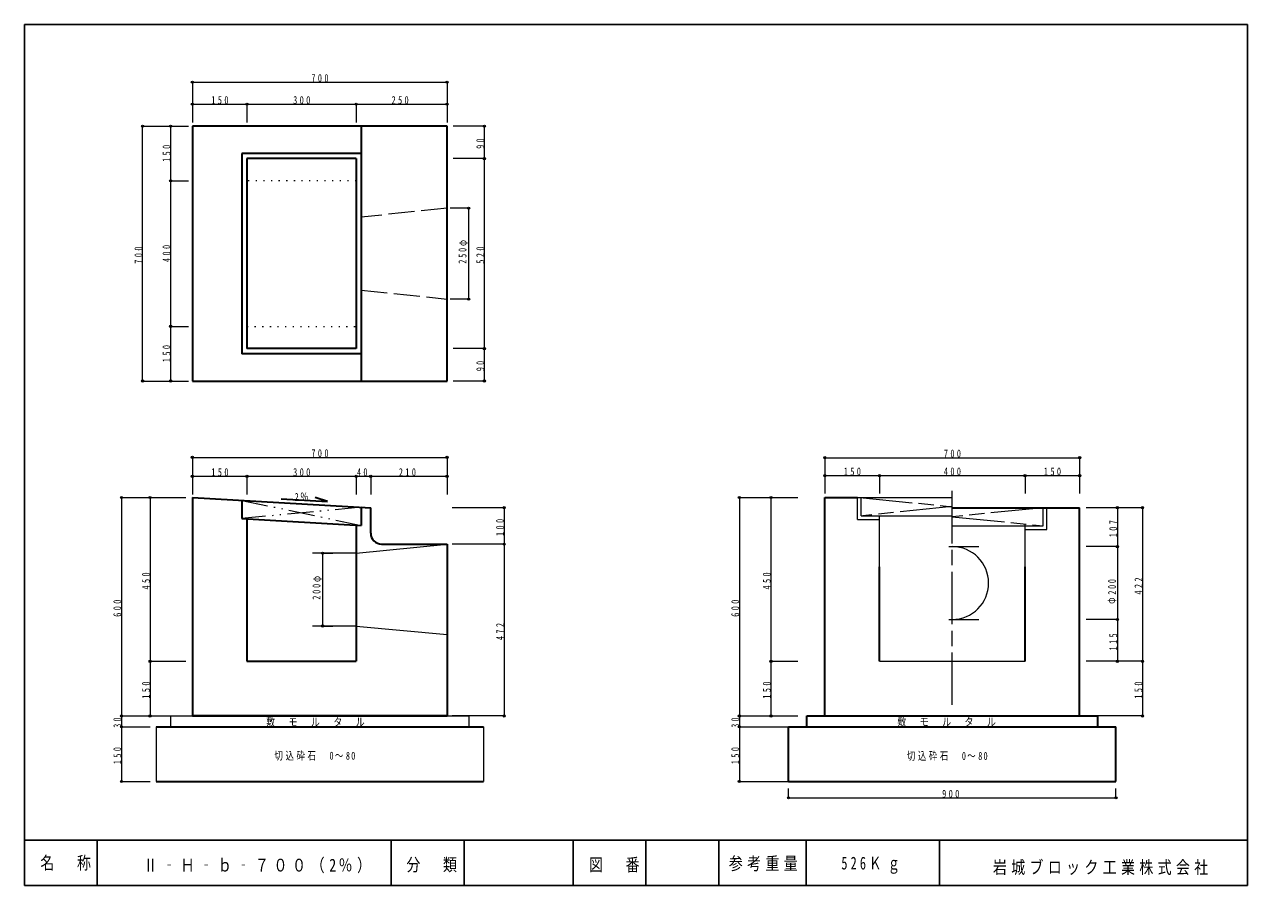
# Model space of a CAD drawing. Units: millimetres, scale not verified. Extents: x 872 to 4233, y 683 to 3048.
import ezdxf

# ---------------------------------------------------------------- set-up
doc = ezdxf.new("R2010")
doc.units = ezdxf.units.MM
doc.header["$LTSCALE"] = 12
doc.header["$PDMODE"] = 32
doc.header["$PDSIZE"] = 6
for name, pattern in [('CHAIN', [18.5, 12, -1.5, 3.5, -1.5]), ('DASHED', [7.5, 6, -1.5]), ('DASHED_DOUBLE_DOTTED', [11, 6, -1.5, 0.25, -1.5, 0.25, -1.5]), ('DOTTED', [1.75, 0.25, -1.5])]:
    doc.linetypes.add(name, pattern=pattern)
doc.layers.add('_0-0_', color=4, linetype='Continuous', lineweight=9)
doc.styles.add('ＭＳ ゴシック', font='')
doc.styles.get('ＭＳ ゴシック').set_extended_font_data('MS Gothic')

msp = doc.modelspace()

# ---------------------------------------------------------------- linework, layer by layer
at = {"layer": '_0-0_', "color": 3, "lineweight": 25}
for p, q in [((871.97, 3048.18), (4233.47, 3048.18)), ((871.97, 682.68), (871.97, 3048.18)), ((4233.47, 3048.18), (4233.47, 682.68)), ((4233.47, 807.18), (871.97, 807.18)), ((1071.97, 682.68), (1071.97, 807.18)), ((1880.02, 682.68), (1880.02, 807.18)), ((2080.02, 682.68), (2080.02, 807.18)), ((2380.02, 682.68), (2380.02, 807.18)), ((2580.02, 682.68), (2580.02, 807.18)), ((2780.02, 682.68), (2780.02, 807.18)), ((3020.02, 682.68), (3020.02, 807.18)), ((3386.87, 682.68), (3386.87, 807.18)), ((4233.47, 682.68), (871.97, 682.68))]:
    msp.add_line(p, q, dxfattribs=at)
at = {"layer": '_0-0_'}
for p, q in [((1333.56, 2889.52), (2033.56, 2889.52)), ((1333.56, 2888.66), (1333.56, 2829.35)), ((2033.56, 2888.66), (2033.56, 2829.35)), ((1333.56, 2850.07), (1333.56, 2778.47)), ((1333.56, 2829.22), (1483.56, 2829.22)), ((1483.56, 2829.22), (1783.56, 2829.22)), ((1483.56, 2829.22), (1483.56, 2778.47)), ((1783.56, 2829.22), (1783.56, 2778.47)), ((1783.56, 2829.22), (1783.56, 2778.47)), ((2033.56, 2829.22), (2033.56, 2778.47)), ((1196.57, 2768.66), (1323.18, 2768.66)), ((1273.76, 2768.66), (1273.76, 2618.66)), ((1273.76, 2768.66), (1323.18, 2768.66)), ((2136.06, 2768.66), (2049.87, 2768.66)), ((2136.06, 2679.66), (2049.87, 2679.66)), ((1273.76, 2618.66), (1273.76, 2218.66)), ((1273.76, 2618.66), (1323.18, 2618.66)), ((2092.7, 2543.66), (2041.58, 2543.66)), ((2092.7, 2293.66), (2041.58, 2293.66)), ((1273.76, 2218.66), (1273.76, 2068.66)), ((1273.76, 2218.66), (1323.18, 2218.66)), ((2136.06, 2157.66), (2049.87, 2157.66)), ((1196.57, 2068.66), (1323.18, 2068.66)), ((1273.76, 2068.66), (1323.18, 2068.66)), ((2136.06, 2068.66), (2049.87, 2068.66)), ((1333.56, 1858.97), (2033.56, 1858.97)), ((1333.56, 1858.97), (1333.56, 1787.21)), ((2033.56, 1858.97), (2033.56, 1787.21)), ((3071.87, 1858.08), (3771.87, 1858.08)), ((3071.87, 1858.08), (3071.87, 1785.11)), ((3771.87, 1858.08), (3771.87, 1785.11)), ((1333.56, 1806.87), (1483.56, 1806.87)), ((1333.56, 1806.87), (1333.56, 1756.74)), ((1483.56, 1806.87), (1483.56, 1756.74)), ((1483.56, 1806.87), (1783.56, 1806.87)), ((1783.56, 1806.87), (1783.56, 1756.74)), ((1783.56, 1806.87), (1783.56, 1756.74)), ((1823.56, 1806.87), (1823.56, 1756.74)), ((2033.56, 1806.87), (2033.56, 1756.74)), ((2033.56, 1806.87), (2033.56, 1756.74)), ((3071.87, 1808.8), (3221.87, 1808.8)), ((3071.87, 1808.8), (3071.87, 1759.53)), ((3221.87, 1808.8), (3221.87, 1759.53)), ((3221.87, 1808.8), (3621.87, 1808.8)), ((3621.87, 1808.8), (3621.87, 1759.53)), ((3621.87, 1808.8), (3771.87, 1808.8)), ((3771.87, 1808.8), (3771.87, 1759.53)), ((1138.52, 1748.61), (1315.72, 1748.61)), ((1217.27, 1748.61), (1315.72, 1748.61)), ((2836.86, 1748.64), (2997.32, 1748.64)), ((2923.54, 1748.64), (2997.32, 1748.64)), ((2190.25, 1720.61), (2047.87, 1720.61)), ((3875.65, 1720.64), (3790.26, 1720.64)), ((3944.77, 1720.64), (3790.26, 1720.64)), ((2190.25, 1620.61), (2047.87, 1620.61)), ((3875.65, 1613.64), (3790.26, 1613.64)), ((1691.43, 1595.61), (1719.28, 1595.61)), ((3875.65, 1413.64), (3790.26, 1413.64)), ((1691.43, 1395.61), (1719.28, 1395.61)), ((1217.27, 1298.64), (1315.72, 1298.64)), ((2923.54, 1298.64), (2997.32, 1298.64)), ((3875.65, 1298.64), (3790.26, 1298.64)), ((3944.77, 1298.64), (3790.26, 1298.64)), ((3944.77, 1298.64), (3790.26, 1298.64)), ((1138.52, 1148.64), (1315.72, 1148.64)), ((1138.52, 1148.64), (1217.27, 1148.64)), ((2190.25, 1148.61), (2047.87, 1148.61)), ((2836.86, 1148.64), (2997.32, 1148.64)), ((2836.86, 1148.64), (2997.32, 1148.64)), ((2923.54, 1148.64), (2997.32, 1148.64)), ((3944.77, 1148.64), (3790.26, 1148.64)), ((1138.52, 1118.61), (1217.27, 1118.61)), ((2836.86, 1118.64), (2997.32, 1118.64)), ((1138.52, 968.61), (1217.27, 968.61)), ((2836.86, 968.64), (2997.32, 968.64)), ((2971.87, 923.5), (2971.87, 949.49)), ((3871.87, 923.5), (3871.87, 949.49))]:
    msp.add_line(p, q, dxfattribs=at)
at = {"layer": '_0-0_', "color": 7, "lineweight": 18}
for p, q in [((1783.56, 2829.22), (2033.56, 2829.22)), ((1196.57, 2068.66), (1196.57, 2768.66)), ((2136.06, 2679.66), (2136.06, 2768.66)), ((2136.06, 2157.66), (2136.06, 2679.66)), ((2092.7, 2543.66), (2092.7, 2293.66)), ((2136.06, 2068.66), (2136.06, 2157.66)), ((1783.56, 1806.87), (1823.56, 1806.87)), ((1823.56, 1806.87), (2033.56, 1806.87)), ((1138.52, 1748.61), (1138.52, 1148.64)), ((1217.27, 1748.61), (1217.27, 1298.64)), ((2836.86, 1748.64), (2836.86, 1148.64)), ((2923.54, 1748.64), (2923.54, 1298.64)), ((3161.87, 1688.64), (3161.87, 1748.64)), ((3161.87, 1748.64), (3421.87, 1748.64)), ((3171.87, 1698.64), (3171.87, 1748.64)), ((2190.25, 1720.61), (2190.25, 1620.61)), ((3421.87, 1720.64), (3681.87, 1720.64)), ((3671.87, 1670.64), (3671.87, 1720.64)), ((3681.87, 1660.64), (3681.87, 1720.64)), ((3875.65, 1720.64), (3875.65, 1613.64)), ((3944.77, 1720.64), (3944.77, 1298.64)), ((3161.87, 1688.64), (3221.87, 1688.64)), ((3171.87, 1698.64), (3421.87, 1698.64)), ((3221.87, 1527.52), (3221.87, 1698.64)), ((3421.87, 1670.64), (3671.87, 1670.64)), ((3621.87, 1507), (3621.87, 1676.64)), ((3621.87, 1660.64), (3681.87, 1660.64)), ((1783.56, 1595.61), (2033.56, 1620.61)), ((2190.25, 1620.61), (2190.25, 1148.61)), ((3412.76, 1613.64), (3494.83, 1613.64)), ((3875.65, 1613.64), (3875.65, 1413.64)), ((1783.56, 1595.61), (1663.56, 1595.61)), ((1691.43, 1595.61), (1691.43, 1395.61)), ((3412.76, 1413.64), (3494.83, 1413.64)), ((3875.65, 1413.64), (3875.65, 1298.64)), ((1783.56, 1395.61), (1663.56, 1395.61)), ((1783.56, 1395.61), (2033.56, 1372.32)), ((1217.27, 1298.64), (1217.27, 1148.64)), ((2923.54, 1298.64), (2923.54, 1148.64)), ((3221.87, 1298.64), (3621.87, 1298.64)), ((3944.77, 1298.64), (3944.77, 1148.64)), ((1138.52, 1148.64), (1138.52, 1118.61)), ((1273.56, 1148.61), (1273.56, 1118.61)), ((1273.56, 1148.61), (2033.56, 1148.61)), ((1333.56, 1148.61), (2033.56, 1148.61)), ((1333.56, 1148.61), (2093.56, 1148.61)), ((2093.56, 1148.61), (2093.56, 1118.61)), ((2836.86, 1148.64), (2836.86, 1118.64)), ((3021.87, 1148.64), (3821.87, 1148.64)), ((1138.52, 1118.61), (1138.52, 968.61)), ((1233.56, 1118.61), (1233.56, 968.61)), ((2133.56, 1118.61), (2133.56, 968.61)), ((2836.86, 1118.64), (2836.86, 968.64)), ((2971.87, 923.5), (3871.87, 923.5))]:
    msp.add_line(p, q, dxfattribs=at)
at = {"layer": '_0-0_', "color": 2, "lineweight": 35}
for p, q in [((1333.56, 2768.66), (1333.56, 2068.66)), ((2033.56, 2768.66), (1333.56, 2768.66)), ((1797.56, 2768.66), (1797.56, 2182.97)), ((2033.56, 2068.66), (2033.56, 2768.66)), ((1797.56, 2693.66), (1469.56, 2693.66)), ((1469.56, 2693.66), (1469.56, 2143.66)), ((1483.56, 2679.66), (1483.56, 2157.66)), ((1783.56, 2679.66), (1483.56, 2679.66)), ((1783.56, 2679.66), (1783.56, 2157.66)), ((1783.56, 2157.66), (1483.56, 2157.66)), ((1797.56, 2182.97), (1797.56, 2068.66)), ((1797.56, 2143.66), (1469.56, 2143.66)), ((1333.56, 2068.66), (2033.56, 2068.66)), ((1333.56, 1748.64), (1333.56, 1148.61)), ((1333.61, 1748.61), (1823.56, 1720.61)), ((1705.29, 1737.38), (1671.11, 1748.67)), ((3071.87, 1748.64), (3161.87, 1748.64)), ((3071.87, 1516.47), (3071.87, 1748.64)), ((1469.56, 1740.84), (1469.56, 1690.76)), ((1577.72, 1744.67), (1705.29, 1737.38)), ((1797.56, 1722.09), (1797.56, 1672.01)), ((1823.56, 1650.61), (1823.56, 1720.61)), ((3421.87, 1720.64), (3771.87, 1720.64)), ((3771.87, 1588.64), (3771.87, 1720.64)), ((1469.56, 1690.76), (1797.56, 1672.01)), ((1483.56, 1689.96), (1483.56, 1298.64)), ((1783.56, 1672.81), (1783.56, 1298.64)), ((1853.56, 1620.61), (2033.56, 1620.61)), ((2033.56, 1620.61), (2033.56, 1148.61)), ((3771.87, 1148.64), (3771.87, 1634.89)), ((3071.87, 1148.64), (3071.87, 1558.64)), ((3221.87, 1298.64), (3221.87, 1558.64)), ((3621.87, 1298.64), (3621.87, 1558.64)), ((1483.56, 1298.64), (1783.56, 1298.64)), ((2033.56, 1148.61), (1333.56, 1148.61)), ((1333.61, 1148.61), (2033.56, 1148.61)), ((3021.87, 1148.64), (3821.87, 1148.64)), ((3021.87, 1118.64), (3021.87, 1148.64)), ((3071.87, 1148.64), (3771.87, 1148.64)), ((3821.87, 1118.64), (3821.87, 1148.64)), ((1233.56, 1118.61), (2133.56, 1118.61)), ((2971.87, 968.64), (2971.87, 1118.64)), ((2971.87, 1118.64), (3871.87, 1118.64)), ((3871.87, 968.64), (3871.87, 1118.64)), ((1233.56, 968.61), (2133.56, 968.61)), ((2971.87, 968.64), (3871.87, 968.64))]:
    msp.add_line(p, q, dxfattribs=at)
at = {"layer": '_0-0_', "color": 7, "linetype": 'DOTTED', "lineweight": 18}
for p, q in [((1783.56, 2618.66), (1483.56, 2618.66)), ((1483.56, 2218.66), (1783.56, 2218.66))]:
    msp.add_line(p, q, dxfattribs=at)
at = {"layer": '_0-0_', "color": 7, "linetype": 'DASHED', "lineweight": 18}
for p, q in [((2033.56, 2543.66), (1797.56, 2518.66)), ((1797.56, 2318.66), (2033.56, 2293.66))]:
    msp.add_line(p, q, dxfattribs=at)
at = {"layer": '_0-0_', "linetype": 'CHAIN'}
for p, q in [((3421.87, 1178.64), (3421.87, 1783.27)), ((3168.16, 1748.64), (3421.87, 1723.49)), ((3421.87, 1723.61), (3176.06, 1698.64)), ((3671.62, 1720.64), (3421.87, 1695.89)), ((3421.87, 1696), (3671.56, 1670.64))]:
    msp.add_line(p, q, dxfattribs=at)
at = {"layer": '_0-0_', "linetype": 'DASHED_DOUBLE_DOTTED'}
for p, q in [((1469.56, 1740.84), (1797.56, 1672.01)), ((1797.56, 1722.09), (1469.56, 1690.76))]:
    msp.add_line(p, q, dxfattribs=at)
at = {"layer": '_0-0_', "color": 2, "lineweight": 35}
msp.add_arc((1853.56, 1650.61), 30, 180, 270, dxfattribs=at)
at = {"layer": '_0-0_', "color": 7, "lineweight": 18}
msp.add_arc((3421.87, 1513.64), 100, 270, 90, dxfattribs=at)
at = {"layer": '_0-0_'}
for p in [(1333.56, 2889.52), (2033.56, 2889.52), (1333.56, 2829.22), (1483.56, 2829.22), (1783.56, 2829.22), (1273.76, 2768.66), (1273.76, 2618.66), (1273.76, 2218.66), (1273.76, 2068.66), (1333.56, 1858.97), (2033.56, 1858.97), (3071.87, 1858.08), (3771.87, 1858.08), (1333.56, 1806.87), (1483.56, 1806.87), (1783.56, 1806.87), (2033.56, 1806.87), (3071.87, 1808.8), (3221.87, 1808.8), (3621.87, 1808.8), (3771.87, 1808.8)]:
    msp.add_point(p, dxfattribs=at)
at = {"layer": '_0-0_', "color": 2}
for p in [(1783.56, 2829.22), (2033.56, 2829.22), (1196.57, 2768.66), (2136.06, 2768.66), (2136.06, 2679.66), (2092.7, 2543.66), (2092.7, 2293.66), (2136.06, 2157.66), (1196.57, 2068.66), (2136.06, 2068.66), (1783.56, 1806.87), (1823.56, 1806.87), (2033.56, 1806.87), (1138.52, 1748.61), (1217.27, 1748.61), (2836.86, 1748.64), (2923.54, 1748.64), (2190.25, 1720.61), (3875.65, 1720.64), (3944.77, 1720.64), (2190.25, 1620.61), (3875.65, 1613.64), (1691.43, 1595.61), (3875.65, 1413.64), (1691.43, 1395.61), (1217.27, 1298.64), (2923.54, 1298.64), (3875.65, 1298.64), (3944.77, 1298.64), (3944.77, 1298.64), (1138.52, 1148.64), (1138.52, 1148.64), (1217.27, 1148.64), (2190.25, 1148.61), (2836.86, 1148.64), (2836.86, 1148.64), (2923.54, 1148.64), (3944.77, 1148.64), (1138.52, 1118.61), (2836.86, 1118.64), (1138.52, 968.61), (2836.86, 968.64), (2971.87, 923.5), (3871.87, 923.5)]:
    msp.add_point(p, dxfattribs=at)

# ---------------------------------------------------------------- texts
at = {"layer": '_0-0_', "color": 7, "char_height": 21.99, "attachment_point": 7, "style": 'ＭＳ ゴシック'}
for s, insert in [('\\T1.6;\\W0.65;700', (1660.56, 2889.52)), ('\\T1.6;\\W0.65;150', (1385.56, 2829.22)), ('\\T1.6;\\W0.65;300', (1610.56, 2829.22)), ('\\T1.6;\\W0.65;250', (1880.96, 2829.22)), ('\\T1.6;\\W0.65;700', (1660.56, 1858.97)), ('\\T1.6;\\W0.65;700', (3398.87, 1858.08)), ('\\T1.6;\\W0.65;150', (1385.56, 1806.87)), ('\\T1.6;\\W0.65;300', (1610.56, 1806.87)), ('\\T1.57;\\W0.7;40', (1786.16, 1806.87)), ('\\T1.6;\\W0.65;210', (1900.96, 1806.87)), ('\\T1.6;\\W0.65;150', (3123.87, 1808.8)), ('\\T1.6;\\W0.65;400', (3398.87, 1808.8)), ('\\T1.6;\\W0.65;150', (3673.87, 1808.8)), ('\\T1.36;\\W0.75;2％', (1614.41, 1739.16)), ('\\T1.25;\\W0.8;敷\u3000モ\u3000ル\u3000タ\u3000ル', (1536.16, 1117.95)), ('\\T1.25;\\W0.8;敷\u3000モ\u3000ル\u3000タ\u3000ル', (3271.05, 1118.64)), ('\\T1.31;\\W0.75;切込砕石\u30000～80', (1559.16, 1025.74)), ('\\T1.31;\\W0.75;切込砕石\u30000～80', (3297.16, 1025.13)), ('\\T1.6;\\W0.65;900', (3394.27, 923.5))]:
    msp.add_mtext(s, dxfattribs=dict(at, insert=insert))
at = {"layer": '_0-0_', "color": 7, "char_height": 21.99, "attachment_point": 7, "rotation": 90, "style": 'ＭＳ ゴシック'}
for s, insert in [('\\T1.57;\\W0.7;90', (2136.06, 2706.76)), ('\\T1.6;\\W0.65;150', (1273.76, 2670.66)), ('\\T1.6;\\W0.65;700', (1196.57, 2391.06)), ('\\T1.6;\\W0.65;400', (1273.76, 2395.66)), ('\\T1.47;\\W0.7;250φ', (2092.7, 2391.06)), ('\\T1.6;\\W0.65;520', (2136.06, 2391.06)), ('\\T1.6;\\W0.65;150', (1273.76, 2120.66)), ('\\T1.57;\\W0.7;90', (2136.06, 2095.76)), ('\\T1.6;\\W0.65;100', (2190.25, 1643.01)), ('\\T1.6;\\W0.65;107', (3875.65, 1639.54)), ('\\T1.6;\\W0.65;450', (1217.27, 1496.02)), ('\\T1.47;\\W0.7;200φ', (1691.43, 1468.01)), ('\\T1.6;\\W0.65;450', (2923.54, 1496.04)), ('\\T1.44;\\W0.7;Φ200', (3872.71, 1456.4)), ('\\T1.6;\\W0.65;422', (3944.77, 1482.04)), ('\\T1.6;\\W0.65;600', (1138.52, 1421.02)), ('\\T1.6;\\W0.65;600', (2836.86, 1421.04)), ('\\T1.6;\\W0.65;472', (2190.25, 1357.01)), ('\\T1.6;\\W0.65;115', (3875.65, 1328.54)), ('\\T1.6;\\W0.65;150', (1217.27, 1196.04)), ('\\T1.6;\\W0.65;150', (2923.54, 1196.04)), ('\\T1.6;\\W0.65;150', (3944.77, 1196.04)), ('\\T1.57;\\W0.7;30', (1138.52, 1116.22)), ('\\T1.57;\\W0.7;30', (2836.86, 1116.24)), ('\\T1.6;\\W0.65;150', (1138.52, 1016.01)), ('\\T1.6;\\W0.65;150', (2836.86, 1016.04))]:
    msp.add_mtext(s, dxfattribs=dict(at, insert=insert))
at = {"layer": '_0-0_', "color": 2, "char_height": 35.19, "attachment_point": 7, "style": 'ＭＳ ゴシック'}
for s, insert in [('\\T1.31;\\W0.8;名\u3000称', (915.74, 723.48)), ('\\T1.33;\\W0.8;Ⅱ‐Ｈ‐ｂ‐７００（2％）', (1199.27, 716.51)), ('\\T1.31;\\W0.8;分\u3000類', (1921.58, 718.39)), ('\\T1.31;\\W0.8;図\u3000番', (2423.42, 718.39)), ('\\T1.31;\\W0.8;参考重量', (2807.76, 721.62)), ('\\T1.52;\\W0.7;526Ｋｇ', (3117.09, 714.76)), ('\\T1.31;\\W0.8;岩城ブロック工業株式会社', (3533.64, 711.17))]:
    msp.add_mtext(s, dxfattribs=dict(at, insert=insert))

doc.saveas('drawing.dxf')
